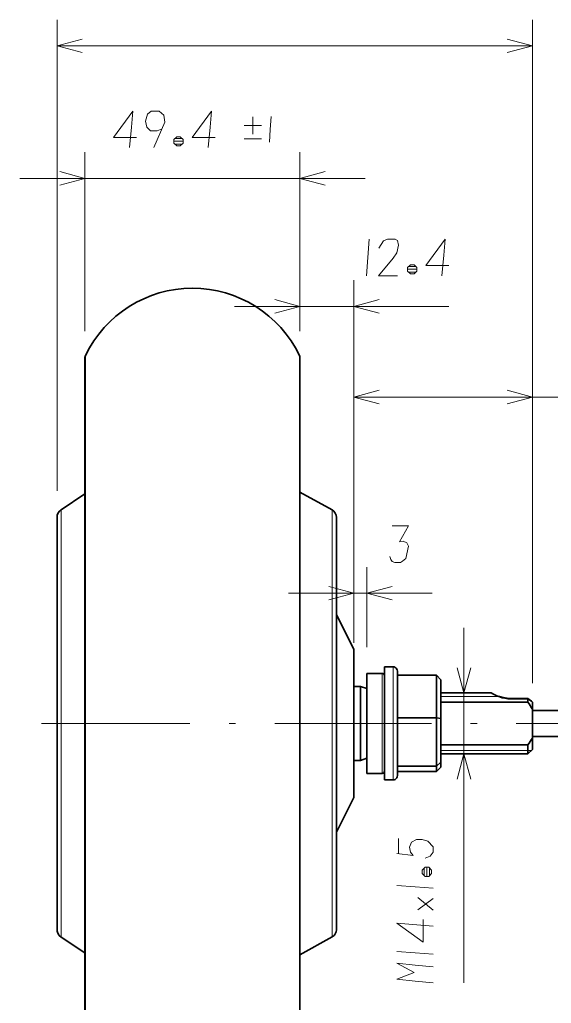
# Model space of a CAD drawing. Extents: x 1 to 297, y 1 to 210.
# Drawn here: x 131.3 to 172.1, y 87.8 to 163.1 of the extents above; entities that cross this region are included whole.
import ezdxf

# ---------------------------------------------------------------- set-up
doc = ezdxf.new("R2010")
doc.units = 0
doc.linetypes.add('DASHDOT', pattern=[18.5, 12, -3, 0.5, -3])

msp = doc.modelspace()

# ---------------------------------------------------------------- linework, layer by layer
at = {"color": 7, "lineweight": 13}
for p, q in [((134.2, 127.051), (134.2, 163.147)), ((170.6, 112.336), (170.6, 163.147)), ((134.2, 161.147), (170.6, 161.147)), ((131.334, 150.994), (157.8, 150.994)), ((156.933, 115.41), (156.933, 143.188)), ((156.933, 115.41), (156.933, 136.243)), ((170.6, 112.336), (170.6, 136.243)), ((156.933, 134.243), (183.337, 134.243)), ((136.366, 122.563), (136.366, 81.066)), ((152.767, 122.563), (152.767, 81.066)), ((134.499, 94.912), (134.499, 117.143)), ((155.257, 117.422), (155.257, 95.078))]:
    msp.add_line(p, q, dxfattribs=at)
at = {"color": 7, "lineweight": 13, "ltscale": 0.342941}
for p, q in [((136.334, 139.277), (136.334, 152.994)), ((152.8, 139.277), (152.8, 152.994))]:
    msp.add_line(p, q, dxfattribs=at)
at = {"color": 7, "lineweight": 13, "ltscale": 0.097782}
msp.add_line((152.8, 139.277), (152.8, 143.188), dxfattribs=at)
at = {"color": 7, "lineweight": 13, "ltscale": 0.410028}
msp.add_line((147.8, 141.188), (164.201, 141.188), dxfattribs=at)
at = {"color": 7, "lineweight": 35, "ltscale": 0.369546}
for p, q in [((136.334, 137.277), (136.334, 122.495)), ((152.8, 137.277), (152.8, 122.495))]:
    msp.add_line(p, q, dxfattribs=at)
at = {"color": 7, "lineweight": 13, "ltscale": 0.371451}
for p, q in [((136.366, 137.421), (136.366, 122.563)), ((152.767, 137.421), (152.767, 122.563))]:
    msp.add_line(p, q, dxfattribs=at)
at = {"color": 7, "lineweight": 35, "ltscale": 0.257775}
msp.add_line((152.8, 137.277), (152.8, 126.966), dxfattribs=at)
at = {"color": 7, "lineweight": 35, "ltscale": 0.054953}
for p, q in [((134.499, 125.608), (136.334, 126.819)), ((134.499, 92.879), (136.334, 91.668))]:
    msp.add_line(p, q, dxfattribs=at)
at = {"color": 7, "lineweight": 35, "ltscale": 0.070277}
for p, q in [((155.257, 125.601), (152.8, 126.966)), ((155.257, 92.886), (152.8, 91.521))]:
    msp.add_line(p, q, dxfattribs=at)
at = {"color": 7, "lineweight": 13, "ltscale": 0.211629}
msp.add_line((134.499, 117.143), (134.499, 125.608), dxfattribs=at)
at = {"color": 7, "lineweight": 13, "ltscale": 0.204465}
msp.add_line((155.257, 125.601), (155.257, 117.422), dxfattribs=at)
at = {"color": 7, "lineweight": 35, "ltscale": 0.204076}
msp.add_line((134.2, 125.037), (134.2, 116.874), dxfattribs=at)
at = {"color": 7, "lineweight": 35, "ltscale": 0.197078}
msp.add_line((155.6, 117.131), (155.6, 125.014), dxfattribs=at)
at = {"color": 7, "lineweight": 35}
for p, q in [((136.334, 81.21), (136.334, 122.495)), ((152.8, 81.21), (152.8, 122.495)), ((134.2, 116.874), (134.2, 95.399)), ((155.6, 95.582), (155.6, 117.131))]:
    msp.add_line(p, q, dxfattribs=at)
at = {"color": 7, "lineweight": 13, "ltscale": 0.145151}
msp.add_line((156.933, 115.41), (156.933, 121.216), dxfattribs=at)
at = {"color": 7, "lineweight": 13, "ltscale": 0.153484}
msp.add_line((157.933, 115.077), (157.933, 121.216), dxfattribs=at)
at = {"color": 7, "lineweight": 13, "ltscale": 0.275}
msp.add_line((151.933, 119.216), (162.933, 119.216), dxfattribs=at)
at = {"color": 7, "lineweight": 35, "ltscale": 0.074536}
for p, q in [((156.933, 114.91), (155.6, 117.577)), ((156.933, 103.577), (155.6, 100.91))]:
    msp.add_line(p, q, dxfattribs=at)
at = {"color": 214, "lineweight": 13}
msp.add_line((165.364, 89.37), (165.364, 116.577), dxfattribs=at)
at = {"color": 7, "lineweight": 35, "ltscale": 0.070833}
msp.add_line((156.933, 114.91), (156.933, 112.077), dxfattribs=at)
at = {"color": 7, "lineweight": 35, "ltscale": 0.104963}
msp.add_line((156.933, 109.212), (156.933, 113.41), dxfattribs=at)
at = {"color": 7, "lineweight": 35, "ltscale": 0.096566}
msp.add_line((157.933, 113.077), (157.933, 109.214), dxfattribs=at)
at = {"color": 7, "lineweight": 35, "ltscale": 0.029167}
for p, q in [((159.1, 113.077), (157.933, 113.077)), ((159.1, 105.41), (157.933, 105.41))]:
    msp.add_line(p, q, dxfattribs=at)
at = {"color": 7, "lineweight": 13, "ltscale": 0.096566}
msp.add_line((159.1, 113.077), (159.1, 109.214), dxfattribs=at)
at = {"color": 7, "lineweight": 35, "ltscale": 0.109161}
msp.add_line((159.267, 109.21), (159.267, 113.577), dxfattribs=at)
at = {"color": 7, "lineweight": 35, "ltscale": 0.016666}
for p, q in [((159.267, 113.577), (159.933, 113.577)), ((159.267, 104.91), (159.933, 104.91))]:
    msp.add_line(p, q, dxfattribs=at)
at = {"color": 7, "lineweight": 13, "ltscale": 0.109161}
msp.add_line((159.933, 109.21), (159.933, 113.577), dxfattribs=at)
at = {"color": 7, "lineweight": 35, "ltscale": 0.007725}
msp.add_line((160.267, 112.934), (160.267, 113.243), dxfattribs=at)
at = {"color": 7, "lineweight": 35, "ltscale": 0.075064}
for p, q in [((163.267, 112.935), (160.264, 112.935)), ((163.267, 109.663), (160.264, 109.663)), ((163.267, 105.972), (160.264, 105.972)), ((163.267, 105.552), (160.264, 105.552))]:
    msp.add_line(p, q, dxfattribs=at)
at = {"color": 7, "lineweight": 35, "ltscale": 0.078368}
msp.add_line((160.267, 109.732), (160.267, 112.866), dxfattribs=at)
at = {"color": 7, "lineweight": 35, "ltscale": 0.081777}
msp.add_line((163.267, 109.663), (163.267, 112.935), dxfattribs=at)
at = {"color": 7, "lineweight": 35, "ltscale": 0.012111}
for p, q in [((163.267, 112.935), (163.6, 112.583)), ((163.267, 105.552), (163.6, 105.904))]:
    msp.add_line(p, q, dxfattribs=at)
at = {"color": 7, "lineweight": 35, "ltscale": 0.073989}
msp.add_line((163.6, 109.623), (163.6, 112.583), dxfattribs=at)
at = {"color": 7, "lineweight": 35, "ltscale": 0.0125}
for p, q in [((157.433, 112.077), (156.933, 112.077)), ((157.433, 106.41), (156.933, 106.41))]:
    msp.add_line(p, q, dxfattribs=at)
at = {"color": 7, "lineweight": 35, "ltscale": 0.19352}
msp.add_line((156.933, 112.077), (156.933, 104.336), dxfattribs=at)
at = {"color": 7, "lineweight": 35, "ltscale": 0.133253}
msp.add_line((157.433, 112.077), (157.433, 106.747), dxfattribs=at)
at = {"color": 7, "lineweight": 35, "ltscale": 0.013176}
for p, q in [((157.933, 111.91), (157.433, 112.077)), ((157.933, 106.577), (157.433, 106.41))]:
    msp.add_line(p, q, dxfattribs=at)
at = {"color": 7, "lineweight": 35, "ltscale": 0.095837}
msp.add_line((167.433, 111.577), (163.6, 111.577), dxfattribs=at)
at = {"color": 7, "lineweight": 35, "ltscale": 7.66745e-06}
msp.add_line((167.434, 111.576), (167.433, 111.577), dxfattribs=at)
at = {"color": 7, "lineweight": 13, "ltscale": 0.110301}
msp.add_line((163.6, 111.306), (168.012, 111.306), dxfattribs=at)
msp.add_line((163.6, 111.306), (168.012, 111.306), dxfattribs=at)
at = {"color": 7, "lineweight": 35, "ltscale": 0.166666}
for p, q in [((170.267, 110.864), (163.6, 110.864)), ((170.267, 107.598), (163.6, 107.598)), ((170.267, 106.91), (163.6, 106.91))]:
    msp.add_line(p, q, dxfattribs=at)
at = {"color": 7, "lineweight": 13, "ltscale": 0.001132}
msp.add_line((168.013, 111.306), (168.058, 111.306), dxfattribs=at)
msp.add_line((168.013, 111.306), (168.058, 111.306), dxfattribs=at)
at = {"color": 7, "lineweight": 35, "ltscale": 0.033333}
for p, q in [((170.267, 111.149), (168.933, 111.149)), ((170.267, 111.129), (168.933, 111.129))]:
    msp.add_line(p, q, dxfattribs=at)
at = {"color": 7, "lineweight": 13, "ltscale": 0.000519753}
msp.add_line((168.933, 111.129), (168.933, 111.149), dxfattribs=at)
at = {"color": 7, "lineweight": 35, "ltscale": 0.00834}
msp.add_line((170.267, 111.149), (170.537, 110.954), dxfattribs=at)
at = {"color": 7, "lineweight": 35, "ltscale": 0.006621}
msp.add_line((170.267, 111.129), (170.267, 110.864), dxfattribs=at)
at = {"color": 7, "lineweight": 35, "ltscale": 0.008297}
msp.add_line((170.267, 111.129), (170.537, 110.936), dxfattribs=at)
at = {"color": 7, "lineweight": 35, "ltscale": 0.000624466}
msp.add_line((170.537, 110.954), (170.512, 110.954), dxfattribs=at)
at = {"color": 7, "lineweight": 35, "ltscale": 0.002488}
for p, q in [((170.6, 110.877), (170.537, 110.954)), ((170.6, 110.859), (170.537, 110.936))]:
    msp.add_line(p, q, dxfattribs=at)
at = {"color": 7, "lineweight": 35, "ltscale": 0.000445747}
msp.add_line((170.6, 110.877), (170.6, 110.859), dxfattribs=at)
at = {"color": 7, "lineweight": 35, "ltscale": 0.013068}
msp.add_line((170.6, 110.859), (170.6, 110.336), dxfattribs=at)
at = {"color": 7, "lineweight": 35, "ltscale": 0.055276}
msp.add_line((170.6, 108.125), (170.6, 110.336), dxfattribs=at)
at = {"color": 7, "lineweight": 35, "ltscale": 0.326986}
for p, q in [((183.679, 110.243), (170.6, 110.243)), ((183.679, 108.243), (170.6, 108.243))]:
    msp.add_line(p, q, dxfattribs=at)
at = {"color": 7, "lineweight": 35, "ltscale": 0.00934}
msp.add_line((160.267, 109.213), (160.267, 109.586), dxfattribs=at)
at = {"color": 7, "lineweight": 35, "ltscale": 0.092276}
msp.add_line((163.267, 105.972), (163.267, 109.663), dxfattribs=at)
at = {"color": 7, "lineweight": 35, "ltscale": 0.008393}
msp.add_line((163.267, 109.663), (163.6, 109.623), dxfattribs=at)
at = {"color": 7, "lineweight": 35, "ltscale": 0.083488}
msp.add_line((163.6, 106.284), (163.6, 109.623), dxfattribs=at)
at = {"color": 7, "linetype": 'DASHDOT', "lineweight": 13}
msp.add_line((181.367, 109.243), (132.999, 109.243), dxfattribs=at)
at = {"color": 7, "lineweight": 35, "ltscale": 0.10337}
msp.add_line((156.933, 105.077), (156.933, 109.212), dxfattribs=at)
at = {"color": 7, "lineweight": 35, "ltscale": 0.095101}
msp.add_line((157.933, 109.214), (157.933, 105.41), dxfattribs=at)
at = {"color": 7, "lineweight": 13, "ltscale": 0.095101}
msp.add_line((159.1, 109.214), (159.1, 105.41), dxfattribs=at)
at = {"color": 7, "lineweight": 35, "ltscale": 0.107505}
msp.add_line((159.267, 104.91), (159.267, 109.21), dxfattribs=at)
at = {"color": 7, "lineweight": 13, "ltscale": 0.107505}
msp.add_line((159.933, 104.91), (159.933, 109.21), dxfattribs=at)
at = {"color": 7, "lineweight": 35, "ltscale": 0.079089}
msp.add_line((160.267, 106.049), (160.267, 109.213), dxfattribs=at)
at = {"color": 7, "lineweight": 35, "ltscale": 0.016105}
msp.add_line((170.6, 108.125), (170.6, 107.481), dxfattribs=at)
at = {"color": 7, "lineweight": 13, "ltscale": 0.166666}
msp.add_line((163.6, 107.181), (170.267, 107.181), dxfattribs=at)
msp.add_line((163.6, 107.181), (170.267, 107.181), dxfattribs=at)
at = {"color": 7, "lineweight": 35, "ltscale": 0.010262}
msp.add_line((170.267, 107.598), (170.267, 107.187), dxfattribs=at)
at = {"color": 7, "lineweight": 35, "ltscale": 0.011785}
msp.add_line((170.6, 107.243), (170.267, 106.91), dxfattribs=at)
at = {"color": 7, "lineweight": 35, "ltscale": 0.006929}
msp.add_line((170.267, 107.187), (170.267, 106.91), dxfattribs=at)
at = {"color": 7, "lineweight": 13, "ltscale": 0.006767}
msp.add_line((170.267, 107.181), (170.537, 107.181), dxfattribs=at)
msp.add_line((170.267, 107.181), (170.537, 107.181), dxfattribs=at)
at = {"color": 7, "lineweight": 35, "ltscale": 0.005939}
msp.add_line((170.6, 107.481), (170.6, 107.243), dxfattribs=at)
at = {"color": 7, "lineweight": 35, "ltscale": 0.008414}
msp.add_line((157.433, 106.747), (157.433, 106.41), dxfattribs=at)
at = {"color": 7, "lineweight": 35, "ltscale": 0.011406}
msp.add_line((163.267, 105.972), (163.6, 106.284), dxfattribs=at)
at = {"color": 7, "lineweight": 35, "ltscale": 0.009499}
msp.add_line((163.6, 105.904), (163.6, 106.284), dxfattribs=at)
at = {"color": 7, "lineweight": 35, "ltscale": 0.018004}
msp.add_line((160.267, 105.243), (160.267, 105.964), dxfattribs=at)
at = {"color": 7, "lineweight": 35, "ltscale": 0.010499}
msp.add_line((163.267, 105.552), (163.267, 105.972), dxfattribs=at)
at = {"color": 7, "lineweight": 35, "ltscale": 0.01898}
msp.add_line((156.933, 104.336), (156.933, 103.577), dxfattribs=at)
at = {"color": 7, "lineweight": 35, "ltscale": 0.047347}
msp.add_line((134.2, 95.399), (134.2, 93.505), dxfattribs=at)
at = {"color": 7, "lineweight": 13, "ltscale": 0.054786}
msp.add_line((155.257, 95.078), (155.257, 92.886), dxfattribs=at)
at = {"color": 7, "lineweight": 35, "ltscale": 0.050282}
msp.add_line((155.6, 93.571), (155.6, 95.582), dxfattribs=at)
at = {"color": 7, "lineweight": 13, "ltscale": 0.050818}
msp.add_line((134.499, 92.879), (134.499, 94.912), dxfattribs=at)
at = {"color": 7, "lineweight": 35, "ltscale": 0.257774}
msp.add_line((152.8, 81.21), (152.8, 91.521), dxfattribs=at)
at = {"color": 7, "lineweight": 13}
for points in [[(136.132, 161.665), (134.2, 161.147), (136.132, 160.629)], [(168.668, 160.629), (170.6, 161.147), (168.668, 161.665)], [(139.754, 153.344), (139.894, 154.919), (139.999, 156.144), (138.529, 154.114), (140.279, 154.114)], [(142.239, 154.779), (141.854, 154.639), (141.364, 154.639), (141.084, 154.919), (140.979, 155.374), (141.119, 155.899), (141.399, 156.144), (142.029, 156.144), (142.379, 155.829), (142.449, 155.304), (141.609, 153.344)], [(145.774, 153.344), (145.914, 154.919), (146.019, 156.144), (144.549, 154.114), (146.299, 154.114)], [(149.183, 155.7), (149.183, 154.377)], [(150.604, 155.724), (150.531, 154.744), (150.457, 153.764)], [(148.522, 155.038), (149.845, 155.038)], [(143.849, 153.834), (143.149, 153.834)], [(143.219, 154.044), (143.779, 154.044)], [(148.522, 154.009), (149.845, 154.009)], [(143.219, 153.624), (143.779, 153.624)], [(134.402, 150.477), (136.334, 150.994), (134.402, 151.512)], [(154.732, 151.512), (152.8, 150.994), (154.732, 150.477)], [(158.111, 146.338), (158.006, 144.938), (157.901, 143.538)], [(160.281, 143.538), (158.811, 143.538), (159.931, 144.868), (160.211, 145.288), (160.351, 145.883), (160.281, 146.233), (160.106, 146.338), (159.511, 146.338), (159.196, 146.198), (158.846, 145.638)], [(163.676, 143.538), (163.816, 145.113), (163.921, 146.338), (162.451, 144.308), (164.201, 144.308)], [(161.751, 144.028), (161.051, 144.028)], [(161.121, 144.238), (161.681, 144.238)], [(161.121, 143.818), (161.681, 143.818)], [(150.868, 140.67), (152.8, 141.188), (150.868, 141.706)], [(158.865, 141.706), (156.933, 141.188), (158.865, 140.67)], [(158.865, 134.76), (156.933, 134.243), (158.865, 133.725)], [(168.668, 133.725), (170.6, 134.243), (168.668, 134.76)], [(159.687, 122.021), (159.757, 121.811), (159.862, 121.636), (160.072, 121.566), (160.492, 121.566), (160.667, 121.671), (160.912, 121.881), (161.122, 122.826), (160.982, 123.071), (160.702, 123.211), (160.422, 123.141), (161.122, 124.366), (159.862, 124.366)], [(155.001, 118.699), (156.933, 119.216), (155.001, 119.734)], [(159.865, 119.734), (157.933, 119.216), (159.865, 118.699)]]:
    msp.add_lwpolyline(points, dxfattribs=at)
for points in [[(143.359, 153.484), (143.639, 153.484), (143.849, 153.694), (143.849, 153.974), (143.639, 154.184), (143.359, 154.184), (143.149, 153.974), (143.149, 153.694)], [(161.261, 143.678), (161.541, 143.678), (161.751, 143.888), (161.751, 144.168), (161.541, 144.378), (161.261, 144.378), (161.051, 144.168), (161.051, 143.888)]]:
    msp.add_lwpolyline(points, close=True, dxfattribs=at)
at = {"color": 7, "lineweight": 35}
for points in [[(159.933, 113.577), (160.02, 113.565), (160.1, 113.532), (160.174, 113.471), (160.25, 113.336), (160.267, 113.236)], [(167.433, 111.577), (167.434, 111.577), (167.436, 111.576), (167.586, 111.504), (167.892, 111.368), (168.077, 111.3)], [(168.933, 111.129), (168.722, 111.138), (168.514, 111.166), (168.301, 111.214), (168.098, 111.275), (167.923, 111.341), (167.626, 111.475), (167.437, 111.574), (167.434, 111.576), (167.434, 111.576)], [(168.077, 111.3), (168.359, 111.218), (168.661, 111.165), (168.933, 111.149)], [(159.933, 104.91), (160.02, 104.922), (160.1, 104.955), (160.171, 105.012), (160.222, 105.077), (160.252, 105.153), (160.267, 105.246)], [(134.499, 92.879), (134.359, 93.003), (134.303, 93.079), (134.226, 93.25), (134.207, 93.342), (134.2, 93.505)], [(155.257, 92.886), (155.342, 92.942), (155.417, 93.01), (155.481, 93.088), (155.532, 93.176), (155.569, 93.27), (155.599, 93.435), (155.6, 93.571)]]:
    msp.add_lwpolyline(points, dxfattribs=at)
at = {"color": 214, "lineweight": 13}
for points in [[(164.846, 113.509), (165.364, 111.577), (165.882, 113.509)], [(165.882, 104.978), (165.364, 106.91), (164.846, 104.978)], [(162.384, 98.925), (162.769, 99.065), (163.014, 99.38), (163.014, 99.8), (162.594, 100.22), (162.174, 100.36), (161.719, 100.36), (161.334, 100.15), (161.194, 99.765), (161.264, 99.38), (161.474, 99.135), (160.214, 99.275)], [(160.354, 99.275), (160.354, 100.43)], [(162.314, 97.595), (162.314, 98.155)], [(162.524, 98.225), (162.524, 97.525)], [(162.734, 97.595), (162.734, 98.155)], [(160.214, 96.825), (161.614, 96.72), (163.014, 96.615)], [(163.014, 94.935), (161.824, 95.915)], [(161.824, 94.97), (163.014, 95.845)], [(163.014, 93.71), (161.439, 93.85), (160.214, 93.955), (162.244, 92.485), (162.244, 94.235)], [(160.214, 91.785), (161.614, 91.68), (163.014, 91.575)], [(163.014, 89.37), (161.614, 89.51), (160.214, 89.65), (161.544, 90.175), (160.214, 90.875), (161.614, 90.735), (163.014, 90.595)]]:
    msp.add_lwpolyline(points, dxfattribs=at)
msp.add_lwpolyline([(162.874, 97.735), (162.874, 98.015), (162.664, 98.225), (162.384, 98.225), (162.174, 98.015), (162.174, 97.735), (162.384, 97.525), (162.664, 97.525)], close=True, dxfattribs=at)
at = {"color": 7, "lineweight": 35}
for centre, radius, start, end in [((144.567, 133.478), 9.099, 90, 154.31602), ((144.567, 133.478), 9.099, 25.68398, 90), ((136.667, 137.277), 0.333, 154.31602, 179.99999), ((152.466, 137.277), 0.333, 0, 25.68398), ((134.867, 125.051), 0.667, 123.4596, 181.19954), ((154.933, 125.018), 0.667, 359.65126, 60.9439), ((159.1, 112.91), 0.167, 0, 90), ((159.383, 112.867), 0.884, 359.95586, 4.38073), ((165.416, 107.424), 5.946, 29.3253, 35.34054), ((159.383, 109.731), 0.884, 355.61885, 0.04359), ((159.142, 109.587), 1.125, 359.96033, 3.8831), ((165.416, 111.037), 5.946, 324.65946, 330.6747), ((159.1, 105.577), 0.167, 270, 360), ((159.142, 106.049), 1.125, 356.11652, 0.03917), ((160.25, 105.963), 0.0168, 0.81378, 32.3478)]:
    msp.add_arc(centre, radius, start, end, dxfattribs=at)

doc.saveas('drawing.dxf')
